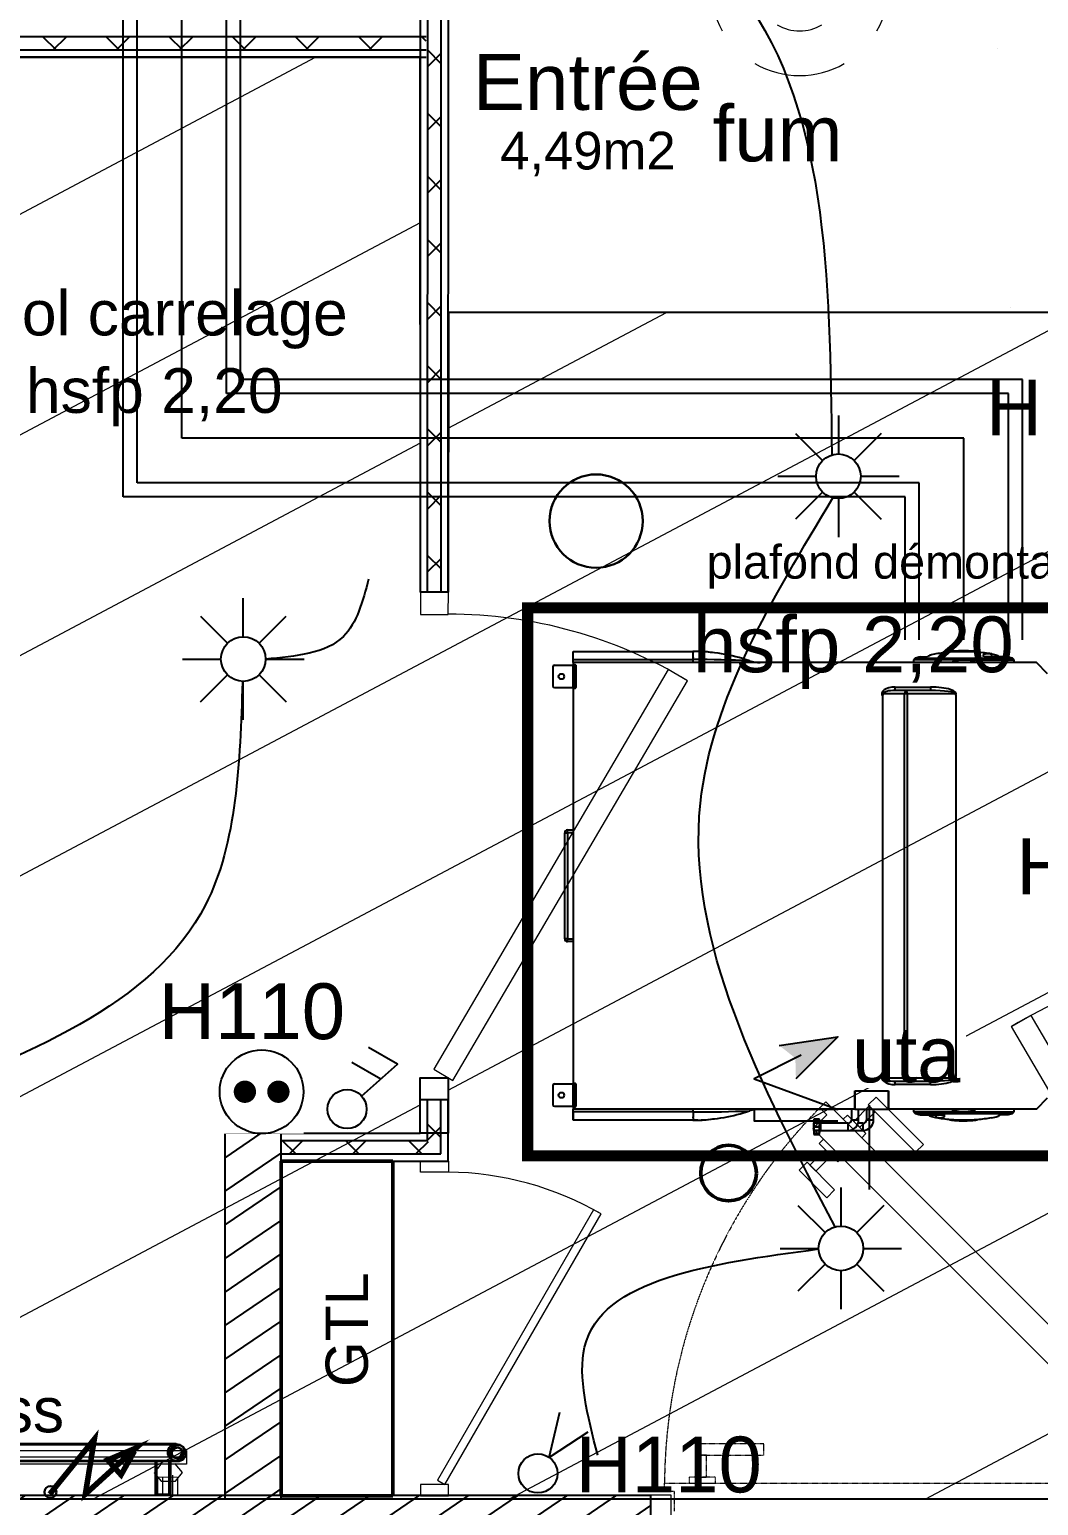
# Model space of a CAD drawing. Header units: millimetres. Extents: x 522027 to 600964, y -380282 to -298602.
# Drawn here: x 583744 to 585552, y -342648 to -340004 of the extents above; entities that cross this region are included whole.
import ezdxf

# ---------------------------------------------------------------- set-up
doc = ezdxf.new("R2010")
doc.units = ezdxf.units.MM
doc.set_wipeout_variables(frame=1)
doc.linetypes.add('Style de ligne -16', pattern=[0.192476, 0.123031, -0.069444])
for name, color, linetype in [('3-BAT C-Niveau -2', 7, 'Continuous'), ('prlm-CHAUFF', 4, 'Continuous'), ('prlm-CHAUFF-CONV', 1, 'Continuous'), ('prlm-MOD', 64, 'Continuous'), ('prlm-TELECOM', 3, 'Continuous')]:
    doc.layers.add(name, color=color, linetype=linetype)
for name, color, linetype, lineweight in [('faux plafond', 9, 'Continuous', 15), ('prlm-ELEC-CFO', 1, 'Continuous', 25), ('prlm-ELEC-SSI', 6, 'Continuous', 25)]:
    doc.layers.add(name, color=color, linetype=linetype, lineweight=lineweight)
doc.styles.add('Arial', font='arial.ttf')
doc.styles.add('Geneva', font='arial.ttf')
doc.styles.add('Helvetica', font='arial.ttf')
doc.styles.get("Standard").update_dxf_attribs({"font": 'arial.ttf'})

# ---------------------------------------------------------------- blocks, each defined once
blk = doc.blocks.new('Groupe-40-1')
at = {"color": 7, "linetype": 'Continuous', "lineweight": 9}
for p, q in [((16793.42, -46216.47), (16744.29, -46225.77)), ((16792.26, -46223.58), (16791.59, -46220.06)), ((16790.54, -46223.9), (16789.95, -46220.8)), ((16747.69, -46232.02), (16747.03, -46228.57)), ((16749.41, -46231.69), (16748.73, -46228.11))]:
    blk.add_line(p, q, dxfattribs=at)
at = {"color": 7, "linetype": 'Continuous', "lineweight": 9, "flags": 128}
for points in [[(16793.65, -46217.67), (16744.52, -46226.98), (16744.06, -46224.56), (16793.19, -46215.26)], [(16793.21, -46219.26), (16791.64, -46218), (16789.15, -46218.5), (16788.22, -46220.26), (16789.79, -46221.52), (16792.28, -46221.02)], [(16745.29, -46228.34), (16746.85, -46229.61), (16749.34, -46229.11), (16750.27, -46227.35), (16748.71, -46226.08), (16746.22, -46226.58)], [(16750.27, -46231.53), (16746.68, -46232.21), (16746.07, -46228.97), (16749.65, -46228.3)]]:
    blk.add_lwpolyline(points, close=True, dxfattribs=at)
at = {"color": 7, "linetype": 'Continuous', "lineweight": 13, "flags": 128}
blk.add_lwpolyline([(16793.12, -46223.42), (16789.61, -46224.08), (16789.01, -46220.89), (16792.52, -46220.23)], close=True, dxfattribs=at)
at = {"color": 7, "insert": (16764.08, -46209.33), "char_height": 7.993, "width": 24.9991, "attachment_point": 2, "rotation": 10.6809, "line_spacing_factor": 1.060906, "style": 'Geneva'}
blk.add_mtext('ss', dxfattribs=at)
blk = doc.blocks.new('xi.fum')
at = {"color": 0}
blk.add_wipeout([(-10.61, -10.61), (-15, 0), (-10.61, 10.61), (0, 15), (10.61, 10.61), (15, 0), (10.61, -10.61), (0, -15)], dxfattribs=at).dxf.layer = 'prlm-ELEC-SSI'
at = {"layer": 'prlm-ELEC-SSI', "color": 0}
for points in [[(-2.12, 2.12), (2.12, -2.12)], [(2.12, 2.12), (-2.12, -2.12)]]:
    blk.add_lwpolyline(points, dxfattribs=at)
blk.add_circle((0, 0), 3, dxfattribs=at)
at = {"layer": 'prlm-ELEC-SSI', "color": 0, "lineweight": 13}
for radius, start, end in [(16, 60, 120), (16, 150, 210), (8, 60, 120), (16, 330, 30), (8, 150, 210), (8, 330, 30), (8, 240, 300), (16, 240, 300)]:
    blk.add_arc((0, 0), radius, start, end, dxfattribs=at)
blk = doc.blocks.new('xi.tsl-050-050')
at = {"layer": 'prlm-CHAUFF-CONV', "linetype": 'ByBlock', "lineweight": -2}
h = blk.add_hatch(color=0, dxfattribs=at)
edge = h.paths.add_edge_path()
edge.add_arc((-23.5, 7.5), 1.5, 0, 360)
edge = h.paths.add_edge_path(flags=17)
edge.add_arc((-23.5, 7.5), 1, 0, 360)
edge = h.paths.add_edge_path()
edge.add_arc((23.5, 7.5), 1.5, 0, 360)
edge = h.paths.add_edge_path(flags=17)
edge.add_arc((23.5, 7.5), 1, 0, 360)
at = {"layer": 'prlm-CHAUFF-CONV', "color": 0, "linetype": 'ByBlock', "lineweight": -2, "flags": 128}
for points in [[(23.5, 9), (-23.5, 9)], [(23.5, 6), (-23.5, 6)]]:
    blk.add_lwpolyline(points, dxfattribs=at)
at = {"layer": 'prlm-CHAUFF-CONV', "color": 0, "linetype": 'ByBlock', "lineweight": -2}
for points in [[(-19.73, 0), (-22.27, 0), (-22.27, 6), (-19.73, 6)], [(19.73, 0), (22.27, 0), (22.27, 6), (19.73, 6)]]:
    blk.add_lwpolyline(points, close=True, dxfattribs=at)
for centre, radius in [((-23.5, 7.5), 1.5), ((-23.5, 7.5), 1), ((23.5, 7.5), 1.5), ((23.5, 7.5), 1)]:
    blk.add_circle(centre, radius, dxfattribs=at)
blk = doc.blocks.new('xi.uta')
at = {"layer": 'prlm-ELEC-CFO', "lineweight": 5}
blk.add_hatch(color=0, dxfattribs=at).paths.add_polyline_path([(-3, 6), (-0.1, 3.7), (0, 0), (7.5, 7.5)])
at = {"layer": 'prlm-ELEC-CFO', "color": 0}
for points in [[(-3, 6), (7.5, 7.5), (0, 0)], [(0.95, 4.23), (-7.5, 0), (7.5, -5.5), (-7.5, -5.5), (-7.5, -7.5), (7.5, -7.5)]]:
    blk.add_lwpolyline(points, dxfattribs=at)
blk = doc.blocks.new('xi.PCHD')
at = {"color": 0, "lineweight": 5}
blk.add_wipeout([(-7.5, -7.5), (7.5, -7.5), (7.5, 7.5), (-7.5, 7.5)], dxfattribs=at).dxf.layer = 'prlm-ELEC-CFO'
at = {"layer": 'prlm-ELEC-CFO', "color": 0, "linetype": 'ByBlock', "lineweight": 5, "const_width": 2}
for points in [[(-4, 0, 1), (-2, 0, 1)], [(2, 0, 1), (4, 0, 1)]]:
    blk.add_lwpolyline(points, format="xyb", close=True, dxfattribs=at)
at = {"layer": 'prlm-ELEC-CFO', "color": 0, "linetype": 'ByBlock', "lineweight": -2}
blk.add_circle((0, 0), 7.5, dxfattribs=at)
blk = doc.blocks.new('xi.SPOT')
at = {"color": 0, "lineweight": 5}
blk.add_wipeout([(-4, 0), (-2.83, -2.83), (0, -4), (2.83, -2.83), (4, 0), (2.83, 2.83), (0, 4), (-2.83, 2.83)], dxfattribs=at).dxf.layer = 'prlm-ELEC-CFO'
at = {"layer": 'prlm-ELEC-CFO', "color": 0, "linetype": 'ByBlock', "lineweight": -2, "flags": 128}
for points in [[(0, 10.88), (0, 4)], [(-7.69, 7.69), (-2.83, 2.83)], [(7.69, 7.69), (2.83, 2.83)], [(-10.88, 0), (-4, 0)], [(4, 0), (10.88, 0)], [(-2.83, -2.83), (-7.69, -7.69)], [(0, -4), (0, -10.88)], [(2.83, -2.83), (7.69, -7.69)]]:
    blk.add_lwpolyline(points, dxfattribs=at)
at = {"layer": 'prlm-ELEC-CFO', "color": 0, "linetype": 'ByBlock', "lineweight": -2}
blk.add_circle((0, 0), 4, dxfattribs=at)
blk = doc.blocks.new('xi.DA')
at = {"layer": 'prlm-ELEC-CFO', "color": 0}
for points in [[(0.61, -1.67), (7.04, 4.05), (1.81, 7.01)], [(4.05, 1.39), (-1.17, 4.34)]]:
    blk.add_lwpolyline(points, dxfattribs=at)
blk.add_circle((-2, -4), 3.5, dxfattribs=at)
blk = doc.blocks.new('xi.VV')
at = {"layer": 'prlm-ELEC-CFO', "color": 0}
blk.add_lwpolyline([(6.95, 3.42), (0.01, -1.13), (1.91, 6.95)], dxfattribs=at)
blk.add_circle((-2, -4), 3.5, dxfattribs=at)

msp = doc.modelspace()

# ---------------------------------------------------------------- hatches: boundary and pattern name
h = msp.add_hatch()
h.set_pattern_fill('02_ISOLANT', color=256, scale=10, angle=89.9835, style=0, pattern_type=2)
h.set_pattern_definition([(134.983475, (505019.33, 142779.7), (-56.584855, -56.552225), []), (224.983475, (505019.33, 142779.7), (-56.552225, 56.584855), [])])
h.paths.add_polyline_path([(584457.2, -341011.5), (584481.2, -341011.5), (584481.7, -339367.3), (584457.7, -339343.3)])
h = msp.add_hatch()
h.set_pattern_fill('02_ISOLANT', color=256, scale=10, angle=-180.0036, style=0, pattern_type=2)
h.set_pattern_definition([(224.996399, (505019.33, 142779.7), (56.564987, -56.572098), []), (314.996399, (505019.33, 142779.7), (-56.572098, -56.564987), [])])
h.paths.add_polyline_path([(584454.7, -340040.8), (584454.7, -340016.8), (582243.6, -340016.6), (582243.6, -340040.6)])
h = msp.add_hatch()
h.set_pattern_fill('02_ISOLANT', color=256, scale=10, angle=89.9835, style=0, pattern_type=2)
h.set_pattern_definition([(134.983475, (505019.33, 142779.7), (-56.584855, -56.552225), []), (224.983475, (505019.33, 142779.7), (-56.552225, 56.584855), [])])
h.paths.add_polyline_path([(584457, -341994.2), (584481, -342018.2), (584481, -341921.5), (584457, -341921.5)])
h = msp.add_hatch()
h.set_pattern_fill('MURS MACONNERIE-2', color=256, scale=10, angle=-10.7236, style=0, pattern_type=2)
h.set_pattern_definition([(34.276399, (505201.977, 142745.115), (-23.42441, 44.173488), [])])
h.paths.add_polyline_path([(584094.6, -342635.8), (584194.6, -342635.8), (584194.6, -341981.2), (584094.6, -341981.2)])
h = msp.add_hatch()
h.set_pattern_fill('02_ISOLANT', color=256, scale=10, style=0, pattern_type=2)
h.set_pattern_definition([(44.999993, (505019.33, 142779.7), (-56.568536, 56.568549), []), (134.999993, (505019.33, 142779.7), (56.568549, 56.568536), [])])
h.paths.add_polyline_path([(584194.6, -341994.2), (584194.6, -342018.2), (584481, -342018.2), (584457, -341994.2)])
at = {"layer": '3-BAT C-Niveau -2'}
h = msp.add_hatch(dxfattribs=at)
h.set_pattern_fill('MURS MACONNERIE-2', color=256, scale=10, angle=-10.7236, style=0, pattern_type=2)
h.set_pattern_definition([(34.276399, (505201.977, 142745.115), (-23.42441, 44.173488), [])])
h.paths.add_polyline_path([(577428.1, -342629.2), (577428.1, -342809.2), (584857, -342809.2), (584857, -342629.2)])
at = {"layer": 'faux plafond'}
h = msp.add_hatch(dxfattribs=at)
h.set_pattern_fill('BA 13', color=9, scale=10, angle=-10.7236, style=0, pattern_type=2)
h.set_pattern_definition([(207.93621, (505019.33, 142779.7), (-142.2261, 319.79952), [])])
h.paths.add_polyline_path([(584443.9, -340053.6), (582793.6, -340053.6), (582794, -340873.6), (582244, -340875.1), (582243.6, -342635.8), (587297.2, -342635.8), (587297.2, -341180.7), (588123.4, -341180.7), (588123.4, -340510.6), (584494.4, -340510.6), (584493.9, -341011.5), (584444.6, -341011.5)])
h.paths.add_polyline_path([(584444, -341981.2), (584444, -341881.5), (584494, -341881.5), (584494, -341981.2)])
h.paths.add_polyline_path([(585931.9, -340510.6), (585932, -341679.2), (585981.7, -341679.2), (585981.6, -340510.6)])
at = {"layer": 'prlm-CHAUFF-CONV'}
h = msp.add_hatch(color=256, dxfattribs=at)
edge = h.paths.add_edge_path()
edge.add_arc((583536.6, -342552.7), 15, 0, 360)
edge = h.paths.add_edge_path(flags=17)
edge.add_arc((583536.6, -342552.7), 10, 0, 360)
edge = h.paths.add_edge_path()
edge.add_arc((584006.6, -342552.7), 15, 0, 360)
edge = h.paths.add_edge_path(flags=17)
edge.add_arc((584006.6, -342552.7), 10, 0, 360)

# ---------------------------------------------------------------- linework, layer by layer
for p, q in [((584444.2, -341011.5), (584444.7, -339330.3)), ((584444.2, -341011.5), (584444.7, -339330.3)), ((584457.2, -341011.5), (584457.7, -339343.3)), ((584457.2, -341011.5), (584457.7, -339343.3)), ((584481.2, -341011.5), (584481.7, -339367.3)), ((584481.2, -341011.5), (584481.7, -339367.3)), ((584494.2, -341011.5), (584494.7, -339380.3)), ((584454.7, -340016.8), (582243.6, -340016.6)), ((584454.7, -340016.8), (582243.6, -340016.6)), ((584454.7, -340040.8), (582243.6, -340040.6)), ((584454.7, -340040.8), (582243.6, -340040.6)), ((584454.7, -340053.8), (582243.6, -340053.6)), ((584454.7, -340053.8), (582243.6, -340053.6)), ((584494.2, -341011.5), (584444.2, -341011.5)), ((584444, -341981.2), (584444, -341921.5)), ((584494, -341921.5), (584444, -341921.5)), ((584444, -341981.2), (584444, -341921.5)), ((584457, -341994.2), (584457, -341921.5)), ((584457, -341994.2), (584457, -341921.5)), ((584481, -342018.2), (584481, -341921.5)), ((584481, -342018.2), (584481, -341921.5)), ((584494, -342031.2), (584494, -341921.5)), ((584094.6, -342635.8), (584094.6, -341981.2)), ((584194.6, -341981.2), (584094.6, -341981.2)), ((584094.6, -342635.8), (584094.6, -341981.2)), ((584194.6, -341981.2), (584444, -341981.2)), ((584194.6, -341981.2), (584444, -341981.2)), ((584194.6, -342635.8), (584194.6, -341981.2)), ((584194.6, -342635.8), (584194.6, -341981.2)), ((584194.6, -341994.2), (584457, -341994.2)), ((584194.6, -341994.2), (584457, -341994.2)), ((584194.6, -342018.2), (584481, -342018.2)), ((584194.6, -342018.2), (584481, -342018.2)), ((584194.6, -342031.2), (584494, -342031.2))]:
    msp.add_line(p, q)
at = {"color": 7, "linetype": 'Continuous', "lineweight": 13}
for p, q in [((584494.3, -341011.5), (584444.2, -341011.5)), ((584444.2, -341011.5), (584444.2, -341051.5)), ((584494.2, -341051.5), (584494.3, -341011.5)), ((584444.2, -341051.5), (584494.2, -341051.5)), ((584888.3, -341150.5), (584468.1, -341866.3)), ((584922.8, -341170.8), (584888.3, -341150.5)), ((584502.6, -341886.6), (584922.8, -341170.8)), ((584468.1, -341866.3), (584502.6, -341886.6)), ((584494, -341881.5), (584444, -341881.5)), ((584444, -341881.5), (584444, -341921.5)), ((584494, -341921.5), (584494, -341881.5)), ((584444, -341921.5), (584494, -341921.5)), ((585159.7, -341935.4), (585170.3, -341924.8)), ((585147.5, -341972.8), (585172.2, -341948)), ((585172.2, -341948), (585159.7, -341935.4)), ((584857, -342628.7), (584892.6, -342628.7)), ((584857, -342808.7), (584857, -342628.7)), ((584892.6, -342628.7), (584892.6, -342676.8))]:
    msp.add_line(p, q, dxfattribs=at)
at = {"color": 7, "linetype": 'Continuous', "lineweight": 18}
for p, q in [((585260.7, -341916.2), (585246.5, -341930.3)), ((585345.5, -342001), (585260.7, -341916.2)), ((585209.3, -341948.4), (585201.6, -341956.1)), ((585242.5, -341981.7), (585209.3, -341948.4)), ((585248.3, -341932.1), (585220.6, -341959.8)), ((585231.2, -341970.4), (585258.9, -341942.7)), ((585246.5, -341930.3), (585331.3, -342015.2)), ((585258.9, -341942.7), (585248.3, -341932.1)), ((585201.6, -341956.1), (585234.8, -341989.4)), ((585220.6, -341959.8), (585231.2, -341970.4)), ((585234.8, -341989.4), (585242.5, -341981.7)), ((585166.2, -341991.5), (585158.6, -341999.2)), ((585158.6, -341999.2), (585191.8, -342032.4)), ((585199.5, -342024.7), (585166.2, -341991.5)), ((585331.3, -342015.2), (585345.5, -342001)), ((585136.9, -342032.9), (585122.7, -342047)), ((585169.9, -342010.5), (585142.2, -342038.2)), ((585152.8, -342048.8), (585180.5, -342021.1)), ((585180.5, -342021.1), (585169.9, -342010.5)), ((585191.8, -342032.4), (585199.5, -342024.7)), ((585142.2, -342038.2), (585152.8, -342048.8))]:
    msp.add_line(p, q, dxfattribs=at)
at = {"color": 7, "linetype": 'Continuous', "lineweight": 5}
for p, q in [((584444.6, -342051), (584444.6, -342030.8)), ((584444.6, -342030.8), (584494.6, -342030.8)), ((584494.6, -342030.8), (584494.6, -342051)), ((584494.6, -342051), (584444.6, -342051)), ((584754.4, -342118), (584474.6, -342602.7)), ((584488.1, -342610.5), (584768, -342125.6)), ((584768, -342125.6), (584754.4, -342118)), ((584494.6, -342610.5), (584444.6, -342610.5)), ((584444.6, -342610.5), (584444.6, -342630.8)), ((584474.6, -342602.7), (584488.1, -342610.5)), ((584494.6, -342630.8), (584494.6, -342610.5)), ((584444.6, -342630.8), (584494.6, -342630.8))]:
    msp.add_line(p, q, dxfattribs=at)
at = {"color": 8, "linetype": 'Style de ligne -16', "lineweight": 18, "true_color": 0x808080}
for p, q in [((585059.3, -342537.7), (584939.3, -342537.7)), ((584939.3, -342537.7), (584939.3, -342557.8)), ((584939.3, -342557.8), (585059.3, -342557.8)), ((584956.8, -342557.8), (584941.8, -342557.8)), ((584941.8, -342557.8), (584941.8, -342596.9)), ((584956.8, -342596.9), (584956.8, -342557.8)), ((585059.3, -342557.8), (585059.3, -342537.7)), ((584881.5, -342622.8), (584881.5, -342607.8)), ((584881.5, -342607.8), (585837.8, -342607.8)), ((584972.8, -342596.9), (584925.8, -342596.9)), ((584925.8, -342596.9), (584925.8, -342607.8)), ((584925.8, -342607.8), (584972.8, -342607.8)), ((584941.8, -342596.9), (584956.8, -342596.9)), ((584972.8, -342607.8), (584972.8, -342596.9)), ((584899.3, -342622.8), (584881.5, -342622.8)), ((584899.3, -342657.8), (584899.3, -342622.8))]:
    msp.add_line(p, q, dxfattribs=at)
at = {"ltscale": 50.8, "flags": 128}
for points in [[(584443.9, -340053.6), (582793.6, -340053.6), (582794, -340873.6), (582244, -340875.1), (582243.6, -342635.8), (587297.2, -342635.8), (587297.2, -341180.7), (588123.4, -341180.7), (588123.4, -340510.6), (584494.4, -340510.6), (584493.9, -341011.5), (584444.6, -341011.5)], [(584444, -341981.2), (584444, -341881.5), (584494, -341881.5), (584494, -341981.2)]]:
    msp.add_lwpolyline(points, close=True, dxfattribs=at)
at = {"color": 7, "linetype": 'Continuous', "lineweight": 13, "flags": 128}
msp.add_lwpolyline([(585923.2, -342506.1), (585503.3, -341790.1), (585537.8, -341769.9), (585957.7, -342485.8)], close=True, dxfattribs=at)
at = {"color": 7, "linetype": 'Continuous', "lineweight": 5}
for centre, radius, start, end in [((584494, -341881.5), 830.5, 58.9004, 89.9835), ((585931.9, -342501), 830.5, 90, 121.0831), ((584488.1, -342610.5), 559.9, 60, 89.3322)]:
    msp.add_arc(centre, radius, start, end, dxfattribs=at)
at = {"layer": '3-BAT C-Niveau -2'}
for p in [(582243.6, -342629.2), (583200.9, -342629.2), (584857, -342809.2)]:
    msp.add_line(p, (584857, -342629.2), dxfattribs=at)
at = {"layer": 'prlm-CHAUFF'}
for p, q in [((583911.9, -340840.8), (583911.9, -339663.9)), ((583936.9, -340815.8), (583936.9, -339663.9)), ((584016.9, -340735.8), (584016.9, -339663.9)), ((584096.9, -340655.8), (584096.9, -339663.9)), ((584121.9, -340630.8), (584121.9, -339663.9)), ((585522.8, -340630.8), (584121.9, -340630.8)), ((585522.8, -341097.2), (585522.8, -340630.8)), ((585497.8, -340655.8), (584096.9, -340655.8)), ((585497.8, -341097.2), (585497.8, -340655.8)), ((585417.8, -341097.2), (585417.8, -340735.8)), ((585337.8, -341097.2), (585337.8, -340815.8))]:
    msp.add_line(p, q, dxfattribs=at)
at = {"layer": 'prlm-CHAUFF', "ltscale": 50}
for p, q in [((584717.8, -341132.6), (584717.8, -341117.8)), ((584717.8, -341117.8), (584932.5, -341117.8)), ((584717.8, -341117.8), (584932.5, -341117.8)), ((584717.8, -341132.6), (584932.8, -341132.6)), ((584717.8, -341137.8), (584717.8, -341132.6)), ((584940.1, -341117.9), (584932.5, -341117.8)), ((584932.8, -341118.7), (584932.8, -341117.8)), ((584932.8, -341128.3), (584932.8, -341119.6)), ((584932.8, -341132.6), (584932.8, -341131.7)), ((584932.8, -341137.8), (584932.8, -341132.6)), ((585330.6, -341130), (585327.8, -341132.8)), ((585417.8, -341132.8), (585327.8, -341132.8)), ((585327.8, -341132.8), (585327.8, -341137.8)), ((585330.6, -341130), (585505, -341130)), ((585339.8, -341127.8), (585352.5, -341127.8)), ((585393.2, -341118.3), (585393.3, -341119.2)), ((585417.8, -341132.8), (585507.8, -341132.8)), ((585443.5, -341119.4), (585443.6, -341118.4)), ((585495.8, -341127.8), (585453.4, -341127.8)), ((585467.8, -341127.8), (585467.8, -341122.4)), ((585507.8, -341132.8), (585505, -341130)), ((585507.8, -341137.8), (585507.8, -341132.8)), ((584681.3, -341145.8), (584681.3, -341179.8)), ((584684.3, -341142.8), (584717.3, -341142.8)), ((584717.3, -341142.8), (584719.3, -341142.8)), ((584717.3, -341142.8), (584717.3, -341182.8)), ((584717.8, -341137.8), (584717.8, -341141.3)), ((585547.8, -341137.8), (584717.8, -341137.8)), ((584717.8, -341141.3), (584721.3, -341141.3)), ((584721.3, -341142.8), (584719.3, -341142.8)), ((584721.3, -341141.3), (584721.3, -341142.8)), ((584721.3, -341182.8), (584721.3, -341142.8)), ((584722.8, -341142.8), (584721.3, -341142.8)), ((584722.8, -341142.8), (584722.8, -341182.8)), ((585567.8, -341157.8), (585547.8, -341137.8)), ((584684.3, -341182.8), (584717.3, -341182.8)), ((584717.3, -341182.8), (584719.3, -341182.8)), ((584717.8, -341182.8), (584717.8, -341184.3)), ((584717.8, -341184.3), (584717.8, -341891.3)), ((584721.3, -341184.3), (584717.8, -341184.3)), ((584719.3, -341182.8), (584721.3, -341182.8)), ((584722.8, -341182.8), (584721.3, -341182.8)), ((584721.3, -341184.3), (584721.3, -341182.8)), ((585294.7, -341181.8), (585357.9, -341181.8)), ((585294.7, -341187.8), (585294.7, -341181.8)), ((585357.9, -341187.8), (585294.7, -341187.8)), ((585357.9, -341181.8), (585357.9, -341187.8)), ((585311.7, -341193.8), (585273.7, -341193.8)), ((585316.3, -341193.8), (585311.7, -341193.8)), ((585402.7, -341193.8), (585316.3, -341193.8)), ((584702.8, -341632.8), (584702.8, -341442.8)), ((584702.8, -341442.8), (584707.8, -341442.8)), ((584707.8, -341437.8), (584717.8, -341437.8)), ((584707.8, -341442.8), (584707.8, -341437.8)), ((584707.8, -341442.8), (584707.8, -341632.8)), ((584717.8, -341442.8), (584707.8, -341442.8)), ((584707.8, -341632.8), (584702.8, -341632.8)), ((584707.8, -341632.8), (584717.8, -341632.8)), ((584707.8, -341637.8), (584707.8, -341632.8)), ((584717.8, -341637.8), (584707.8, -341637.8)), ((584681.3, -341895.8), (584681.3, -341929.8)), ((584684.3, -341892.8), (584717.3, -341892.8)), ((584717.3, -341892.8), (584719.3, -341892.8)), ((584717.3, -341892.8), (584717.3, -341932.8)), ((584717.8, -341891.3), (584721.3, -341891.3)), ((584717.8, -341891.3), (584717.8, -341892.8)), ((584721.3, -341892.8), (584719.3, -341892.8)), ((584721.3, -341891.3), (584721.3, -341892.8)), ((584721.3, -341932.8), (584721.3, -341892.8)), ((584722.8, -341892.8), (584721.3, -341892.8)), ((584722.8, -341892.8), (584722.8, -341932.8)), ((585222.8, -341914.8), (585222.8, -341914.8)), ((585547.8, -341937.8), (585567.8, -341917.8)), ((584684.3, -341932.8), (584717.3, -341932.8)), ((584717.3, -341932.8), (584719.3, -341932.8)), ((584717.8, -341934.3), (584717.8, -341937.8)), ((584721.3, -341934.3), (584717.8, -341934.3)), ((584717.8, -341943), (584717.8, -341937.8)), ((585222.8, -341937.8), (584717.8, -341937.8)), ((584717.8, -341943), (584717.8, -341957.8)), ((584932.8, -341943), (584717.8, -341943)), ((584717.8, -341957.8), (584717.8, -341943)), ((584719.3, -341932.8), (584721.3, -341932.8)), ((584722.8, -341932.8), (584721.3, -341932.8)), ((584721.3, -341934.3), (584721.3, -341932.8)), ((584932.8, -341943), (584932.8, -341937.8)), ((584932.8, -341943), (584932.8, -341951.3)), ((584932.8, -341954.3), (584932.8, -341957.7)), ((585024.1, -341938), (585024.1, -341937.8)), ((585216.4, -341937.8), (585216.4, -341956.9)), ((585216.4, -341937.8), (585216.4, -341956.9)), ((585222.8, -341937.8), (585282.7, -341937.8)), ((585222.8, -341937.8), (585222.8, -341937.8)), ((585229.1, -341957.1), (585229.1, -341937.8)), ((585229.1, -341956.9), (585229.1, -341937.8)), ((585243.4, -341937.8), (585243.4, -341957.1)), ((585256.1, -341956.9), (585256.1, -341937.8)), ((585547.8, -341937.8), (585282.7, -341937.8)), ((585327.8, -341937.8), (585327.8, -341942.8)), ((585417.8, -341942.8), (585327.8, -341942.8)), ((585327.8, -341942.8), (585330.6, -341945.5)), ((585330.6, -341945.5), (585505, -341945.5)), ((585339.8, -341947.8), (585382.3, -341947.8)), ((585367.8, -341947.8), (585367.8, -341953.2)), ((585417.8, -341942.8), (585507.8, -341942.8)), ((585495.8, -341947.8), (585483.1, -341947.8)), ((585505, -341945.5), (585507.8, -341942.8)), ((585507.8, -341942.8), (585507.8, -341937.8)), ((584932.5, -341957.8), (584717.8, -341957.8)), ((584932.5, -341957.8), (584717.8, -341957.8)), ((584932.5, -341957.8), (584932.6, -341957.8)), ((584932.6, -341957.8), (584932.5, -341957.8)), ((584932.6, -341957.7), (584934.1, -341957.7)), ((584934.1, -341957.8), (584932.6, -341957.8)), ((585148.8, -341958.2), (585148.8, -341969.6)), ((585148.8, -341969.6), (585148.8, -341981.2)), ((585148.8, -341978), (585148.8, -341981.2)), ((585149.3, -341957.8), (585148.9, -341957.8)), ((585149.3, -341955.9), (585149.3, -341955.9)), ((585149.3, -341955.9), (585149.3, -341955.9)), ((585159.1, -341955.9), (585149.3, -341955.9)), ((585149.3, -341955.9), (585149.3, -341955.9)), ((585159.1, -341955.9), (585149.3, -341955.9)), ((585149.3, -341958), (585149.3, -341957.8)), ((585159.1, -341957.8), (585149.3, -341957.8)), ((585159.1, -341958), (585149.3, -341958)), ((585159.1, -341962.6), (585149.3, -341962.6)), ((585149.3, -341962.9), (585149.3, -341962.6)), ((585159.1, -341962.9), (585149.3, -341962.9)), ((585149.3, -341970), (585149.3, -341969.6)), ((585159.1, -341969.6), (585149.3, -341969.6)), ((585159.1, -341970), (585149.3, -341970)), ((585159.1, -341976.3), (585149.3, -341976.3)), ((585149.3, -341976.3), (585149.3, -341976.7)), ((585159.1, -341976.7), (585149.3, -341976.7)), ((585159.1, -341981.6), (585149.3, -341981.6)), ((585149.3, -341981.8), (585149.3, -341981.6)), ((585159.1, -341955.9), (585159.1, -341955.9)), ((585159.1, -341955.9), (585159.1, -341955.9)), ((585159.5, -341957.8), (585159.1, -341957.8)), ((585159.1, -341958), (585159.1, -341957.8)), ((585159.1, -341962.9), (585159.1, -341962.6)), ((585159.1, -341970), (585159.1, -341969.6)), ((585159.1, -341976.3), (585159.1, -341976.7)), ((585159.1, -341981.8), (585159.1, -341981.6)), ((585160.8, -341961.5), (585159.6, -341961.5)), ((585159.6, -341977.9), (585160.8, -341977.9)), ((585160.8, -341961.5), (585160.8, -341977.7)), ((585210.1, -341963.3), (585160.8, -341963.3)), ((585160.8, -341969.6), (585160.8, -341977.9)), ((585160.8, -341976.1), (585181.5, -341976.1)), ((585181.5, -341976), (585191.1, -341976)), ((585191.1, -341976.1), (585210.1, -341976.1)), ((585210.1, -341963.3), (585210.1, -341976)), ((585210.1, -341963.4), (585210.1, -341976.1)), ((585210.1, -341976.1), (585237, -341976.1)), ((585216.4, -341956.9), (585229.1, -341956.9)), ((585216.4, -341957.1), (585229.1, -341957.1)), ((585237.1, -341963.3), (585228.1, -341963.3)), ((585237, -341963.4), (585237, -341976.1)), ((585237.1, -341963.3), (585237.1, -341976)), ((585243.4, -341956.9), (585256.1, -341956.9)), ((585243.4, -341957.1), (585256.1, -341957.1)), ((585392.1, -341956.1), (585392, -341957.1)), ((585442.4, -341957.3), (585442.3, -341956.3)), ((585148.8, -341981.8), (585149.3, -341981.8)), ((585159.1, -341981.8), (585149.3, -341981.8)), ((585149.3, -341983.4), (585149.3, -341983.4)), ((585149.3, -341983.4), (585149.3, -341983.4)), ((585149.3, -341983.4), (585149.3, -341983.4)), ((585159.1, -341983.4), (585149.3, -341983.4)), ((585149.3, -341983.4), (585159.1, -341983.4)), ((585159.1, -341981.8), (585159.5, -341981.8)), ((585159.1, -341983.4), (585159.1, -341983.4)), ((585159.1, -341983.4), (585159.1, -341983.4))]:
    msp.add_line(p, q, dxfattribs=at)
for centre in [(584696.8, -341162.8), (584696.8, -341912.8)]:
    msp.add_circle(centre, 5, dxfattribs=at)
for centre, radius, start, end in [((584931.4, -341436.1), 318.3, 71.2261, 89.7772), ((584940, -341130), 7.4, 166.986, 193.014), ((584931.5, -343557.4), 2424.9, 87.5792, 89.9704), ((584936.6, -341336.1), 218.2, 80.8662, 89.0866), ((585052.9, -341077.8), 60, 251.4876, 270), ((585429.4, -341517.6), 400, 102.9469, 104.3089), ((585429.4, -341517.6), 400, 95.1618, 98.8621), ((585417.4, -341444.4), 327, 85.3927, 94.216), ((585429.4, -341517.6), 401, 93.5417, 95.1618), ((585417.3, -341452.9), 334.5, 85.7604, 94.1304), ((585418.4, -341303.1), 186.2, 84.9708, 95.7404), ((585418.7, -341343.8), 226.7, 86.0894, 94.7758), ((585417.9, -341287.8), 171, 86.1392, 95.5504), ((585417.9, -341292.5), 175.7, 94.0984, 95.3931), ((585406.2, -341517.6), 401, 86.0757, 86.6864), ((585406.2, -341517.6), 401, 84.8568, 86.0079), ((585406.2, -341517.6), 400, 81.1388, 84.8568), ((585406.2, -341517.6), 400, 75.6911, 77.0531), ((584684.3, -341145.8), 3, 90, 180), ((584719.3, -341141.3), 1.5, 180, 270), ((584721.3, -341142.8), 1.5, 0, 90), ((584684.3, -341179.8), 3, 180, 270), ((584719.3, -341184.3), 1.5, 90, 180), ((584721.3, -341182.8), 1.5, 270, 0), ((585278.8, -341197.8), 6.48, 141.6234, 182.6345), ((585400.3, -341195.8), 3.13, 357.2158, 40.9483), ((584707.8, -341442.8), 5, 90, 180), ((584707.8, -341632.8), 5, 180, 270), ((584684.3, -341895.8), 3, 90, 180), ((584719.3, -341891.3), 1.5, 180, 270), ((584721.3, -341892.8), 1.5, 0, 90), ((584684.3, -341929.8), 3, 180, 270), ((584719.3, -341934.3), 1.5, 90, 180), ((584721.3, -341932.8), 1.5, 270, 0), ((584937.1, -341952.8), 4.54, 160.7015, 199.2985), ((584931.7, -339523.1), 2419.9, 270.0258, 272.4219), ((584934.1, -341649.9), 307.6, 271.3675, 288.9367), ((584937, -341743.1), 214.6, 271.2107, 279.17), ((585052.9, -341997.8), 60, 90.0026, 108.3707), ((585429.4, -341557.9), 400, 255.6911, 257.0531), ((585429.4, -341557.9), 400, 261.1388, 264.8568), ((585406.2, -341557.9), 400, 275.1618, 278.8621), ((585406.2, -341557.9), 400, 282.9469, 284.3089), ((585160.7, -341959.2), 11.9, 163.6907, 196.3093), ((585154.8, -341958.2), 6, 174.2804, 180), ((585186.3, -341963.8), 37.5, 171.1094, 188.8906), ((585184, -341975.8), 35.2, 170.5236, 189.4764), ((585154.8, -341981.2), 6, 180, 185.821), ((585154.8, -341981.2), 6, 180, 185.821), ((585154.8, -341958.2), 6, 156.9261, 158.9332), ((585147.7, -341959.2), 11.9, 7.8164, 16.3093), ((585153.6, -341958.2), 6, 0, 23.0739), ((585124.4, -341963.8), 35.2, 350.5236, 9.4764), ((585124.4, -341975.8), 35.2, 350.5236, 9.4764), ((585147.7, -341980), 11.9, 343.6907, 352.3719), ((585210.1, -341956.9), 6.35, 270, 0), ((585210.1, -341957.1), 19.1, 270, 0), ((585237, -341957.1), 19.1, 270, 342.7267), ((585237.1, -341956.9), 6.35, 270, 0), ((585237.1, -341956.9), 19, 270, 0), ((585237, -341957.1), 6.35, 343.1998, 0), ((585418.2, -341631.2), 327, 265.3927, 274.216), ((585418.3, -341622.7), 334.5, 265.7604, 274.1304), ((585429.4, -341557.9), 401, 264.8568, 266.0079), ((585417.2, -341772.5), 186.2, 264.9708, 275.7404), ((585416.9, -341731.8), 226.7, 266.0894, 274.7758), ((585429.4, -341557.9), 401, 266.0757, 266.6864), ((585417.7, -341787.7), 171, 266.1392, 275.5504), ((585417.8, -341783), 175.7, 274.0984, 275.3931), ((585406.2, -341557.9), 401, 273.5417, 275.1618), ((585161.4, -341980), 12.6, 187.9369, 195.3469), ((585153.6, -341981), 6, 336.9261, 338.9332)]:
    msp.add_arc(centre, radius, start, end, dxfattribs=at)
for centre, major_axis, ratio, start_param, end_param in [((585294.7, -341193.8), (24, 0), 0.5, 1.570796, 3.509693), ((585294.7, -341193.8), (21, 0), 0.285714, 1.570796, 3.141593), ((585314.7, -341193.8), (0, 6), 0.5, 0, 1.570796), ((585314.7, -341193.8), (0, -6), 0.258819, 1.570796, 3.141593), ((585357.9, -341193.8), (-46.4, 0), 0.258819, 2.956738, 4.712389), ((585357.9, -341193.8), (44.8, 0), 0.133894, 0, 1.570796)]:
    msp.add_ellipse(centre, major_axis=major_axis, ratio=ratio, start_param=start_param, end_param=end_param, dxfattribs=at)
for points, knots in [([(584932.5, -341117.8), (584932.5, -341117.8), (584932.6, -341117.8), (584932.6, -341117.8), (584932.6, -341117.8), (584932.7, -341117.8), (584932.7, -341117.8), (584932.7, -341117.8), (584932.7, -341117.8), (584932.7, -341117.8), (584932.7, -341117.8), (584932.7, -341117.8), (584932.7, -341117.8), (584932.8, -341117.8), (584932.8, -341117.8), (584932.8, -341117.8)], [0, 0, 0, 0, 0.5, 0.5, 0.75, 0.75, 0.875, 0.875, 0.9375, 0.9375, 0.96875, 0.96875, 0.984375, 0.984375, 1, 1, 1, 1]), ([(584932.8, -341118.7), (584932.8, -341118.7), (584932.8, -341118.7), (584932.8, -341118.7), (584932.8, -341118.7), (584932.7, -341118.7), (584932.7, -341118.7), (584932.7, -341118.7), (584932.7, -341118.7), (584932.7, -341118.8), (584932.7, -341118.8), (584932.7, -341118.8), (584932.6, -341118.9), (584932.6, -341119), (584932.6, -341119), (584932.6, -341119.2), (584932.6, -341119.3), (584932.7, -341119.4), (584932.7, -341119.5), (584932.7, -341119.5), (584932.7, -341119.5), (584932.7, -341119.6), (584932.7, -341119.6), (584932.7, -341119.6), (584932.7, -341119.6), (584932.8, -341119.6), (584932.8, -341119.6), (584932.8, -341119.6), (584932.8, -341119.6), (584932.8, -341119.6)], [0, 0, 0, 0, 0.007813, 0.007813, 0.015625, 0.015625, 0.03125, 0.03125, 0.0625, 0.0625, 0.125, 0.125, 0.25, 0.25, 0.5, 0.5, 0.75, 0.75, 0.875, 0.875, 0.9375, 0.9375, 0.96875, 0.96875, 0.984375, 0.984375, 0.992187, 0.992187, 1, 1, 1, 1]), ([(585367.8, -341122.4), (585365.8, -341122.7), (585364.1, -341123), (585360.8, -341123.8), (585359.4, -341124.2), (585356.9, -341125.1), (585355.7, -341125.6), (585354.3, -341126.4), (585353.9, -341126.6), (585353.2, -341127.2), (585352.8, -341127.5), (585352.5, -341127.8)], [0, 0, 0, 0, 0.25, 0.25, 0.5, 0.5, 0.75, 0.75, 0.875, 0.875, 1, 1, 1, 1]), ([(585396.6, -341137.8), (585396.6, -341137.7), (585396.6, -341137.5), (585396.7, -341137.3), (585396.7, -341137.2), (585396.8, -341137), (585396.9, -341136.9), (585397.1, -341136.7), (585397.2, -341136.6), (585397.4, -341136.4), (585397.6, -341136.2), (585398, -341136), (585398.2, -341135.8), (585398.8, -341135.5), (585399.2, -341135.3), (585400.1, -341135), (585400.6, -341134.8), (585401.9, -341134.4), (585402.8, -341134.2), (585404.7, -341133.8), (585405.6, -341133.7), (585407.4, -341133.4), (585408.4, -341133.3), (585410.2, -341133.1), (585411.2, -341133), (585414, -341132.8), (585415.9, -341132.8), (585417.8, -341132.8)], [0, 0, 0, 0, 0.015625, 0.015625, 0.03125, 0.03125, 0.046875, 0.046875, 0.0625, 0.0625, 0.09375, 0.09375, 0.125, 0.125, 0.1875, 0.1875, 0.25, 0.25, 0.375, 0.375, 0.5, 0.5, 0.625, 0.625, 0.75, 0.75, 1, 1, 1, 1]), ([(585417.8, -341132.8), (585419.7, -341132.8), (585421.6, -341132.8), (585425.3, -341133.1), (585427.2, -341133.2), (585430, -341133.7), (585430.9, -341133.8), (585432.8, -341134.2), (585433.7, -341134.4), (585435, -341134.8), (585435.5, -341135), (585436.4, -341135.3), (585436.8, -341135.5), (585437.4, -341135.8), (585437.6, -341136), (585438, -341136.2), (585438.2, -341136.4), (585438.5, -341136.7), (585438.7, -341136.9), (585438.9, -341137.2), (585438.9, -341137.3), (585439, -341137.5), (585439, -341137.7), (585439, -341137.8)], [0, 0, 0, 0, 0.25, 0.25, 0.5, 0.5, 0.625, 0.625, 0.75, 0.75, 0.8125, 0.8125, 0.875, 0.875, 0.90625, 0.90625, 0.9375, 0.9375, 0.96875, 0.96875, 0.984375, 0.984375, 1, 1, 1, 1]), ([(585453.4, -341127.8), (585452.8, -341126.5), (585452.7, -341125.4), (585453.3, -341123.6), (585454.1, -341122.9), (585455.6, -341122.3), (585455.9, -341122.2), (585456.6, -341122), (585457, -341122), (585458.3, -341121.8), (585459.2, -341121.7), (585462.4, -341121.7), (585464.9, -341121.9), (585467.8, -341122.4)], [0, 0, 0, 0, 0.25, 0.25, 0.5, 0.5, 0.5625, 0.5625, 0.625, 0.625, 0.75, 0.75, 1, 1, 1, 1]), ([(585467.8, -341122.4), (585469.7, -341122.7), (585471.4, -341123), (585474.5, -341123.8), (585475.9, -341124.2), (585478.3, -341125.1), (585479.3, -341125.6), (585480.5, -341126.4), (585480.9, -341126.6), (585481.5, -341127.2), (585481.8, -341127.5), (585482, -341127.8)], [0, 0, 0, 0, 0.25, 0.25, 0.5, 0.5, 0.75, 0.75, 0.875, 0.875, 1, 1, 1, 1]), ([(585367.8, -341953.2), (585365.9, -341952.9), (585364.2, -341952.5), (585361.1, -341951.8), (585359.7, -341951.4), (585357.4, -341950.5), (585356.3, -341950), (585355.1, -341949.2), (585354.7, -341948.9), (585354.1, -341948.4), (585353.8, -341948.1), (585353.6, -341947.8)], [0, 0, 0, 0, 0.25, 0.25, 0.5, 0.5, 0.75, 0.75, 0.875, 0.875, 1, 1, 1, 1]), ([(585382.3, -341947.8), (585382.8, -341949), (585382.9, -341950.1), (585382.3, -341951.9), (585381.5, -341952.6), (585380, -341953.2), (585379.7, -341953.3), (585379, -341953.5), (585378.6, -341953.6), (585377.3, -341953.8), (585376.4, -341953.8), (585373.3, -341953.9), (585370.7, -341953.6), (585367.8, -341953.2)], [0, 0, 0, 0, 0.25, 0.25, 0.5, 0.5, 0.5625, 0.5625, 0.625, 0.625, 0.75, 0.75, 1, 1, 1, 1]), ([(585417.8, -341942.8), (585415.9, -341942.8), (585414, -341942.7), (585410.3, -341942.5), (585408.4, -341942.3), (585405.6, -341941.9), (585404.7, -341941.7), (585402.8, -341941.4), (585401.9, -341941.1), (585400.6, -341940.7), (585400.1, -341940.6), (585399.2, -341940.2), (585398.8, -341940), (585398.2, -341939.7), (585398, -341939.6), (585397.6, -341939.3), (585397.4, -341939.2), (585397.1, -341938.8), (585396.9, -341938.7), (585396.7, -341938.4), (585396.7, -341938.2), (585396.6, -341938), (585396.6, -341937.9), (585396.6, -341937.8)], [0, 0, 0, 0, 0.25, 0.25, 0.5, 0.5, 0.625, 0.625, 0.75, 0.75, 0.8125, 0.8125, 0.875, 0.875, 0.90625, 0.90625, 0.9375, 0.9375, 0.96875, 0.96875, 0.984375, 0.984375, 1, 1, 1, 1]), ([(585439, -341937.8), (585439, -341937.9), (585439, -341938), (585438.9, -341938.2), (585438.9, -341938.4), (585438.8, -341938.6), (585438.7, -341938.7), (585438.5, -341938.8), (585438.5, -341938.9), (585438.2, -341939.2), (585438, -341939.3), (585437.6, -341939.6), (585437.4, -341939.7), (585436.8, -341940), (585436.4, -341940.2), (585435.5, -341940.6), (585435, -341940.7), (585433.7, -341941.1), (585432.8, -341941.3), (585431, -341941.7), (585430, -341941.9), (585428.2, -341942.2), (585427.2, -341942.3), (585425.4, -341942.5), (585424.4, -341942.5), (585421.6, -341942.7), (585419.7, -341942.8), (585417.8, -341942.8)], [0, 0, 0, 0, 0.015625, 0.015625, 0.03125, 0.03125, 0.046875, 0.046875, 0.0625, 0.0625, 0.09375, 0.09375, 0.125, 0.125, 0.1875, 0.1875, 0.25, 0.25, 0.375, 0.375, 0.5, 0.5, 0.625, 0.625, 0.75, 0.75, 1, 1, 1, 1]), ([(585467.8, -341953.2), (585469.8, -341952.9), (585471.5, -341952.5), (585474.8, -341951.8), (585476.2, -341951.3), (585478.7, -341950.4), (585479.9, -341950), (585481.3, -341949.2), (585481.7, -341948.9), (585482.4, -341948.4), (585482.8, -341948.1), (585483.1, -341947.8)], [0, 0, 0, 0, 0.25, 0.25, 0.5, 0.5, 0.75, 0.75, 0.875, 0.875, 1, 1, 1, 1]), ([(584932.6, -341957.8), (584932.6, -341957.8), (584932.6, -341957.8), (584932.6, -341957.7), (584932.7, -341957.7), (584932.7, -341957.7), (584932.7, -341957.7), (584932.7, -341957.7), (584932.7, -341957.7), (584932.8, -341957.7), (584932.8, -341957.7), (584932.8, -341957.7), (584932.8, -341957.7), (584932.8, -341957.7)], [0, 0, 0, 0, 0.5, 0.5, 0.75, 0.75, 0.875, 0.875, 0.9375, 0.9375, 0.96875, 0.96875, 1, 1, 1, 1]), ([(584941.5, -341957.6), (584941.3, -341957.6), (584941, -341957.6), (584939.8, -341957.7), (584938.8, -341957.7), (584936.8, -341957.7), (584935.9, -341957.7), (584934.6, -341957.8), (584934.3, -341957.8), (584934.1, -341957.8)], [0.0577009, 0.0577009, 0.0577009, 0.0577009, 0.25, 0.25, 0.5, 0.5, 0.75, 0.75, 0.9427494, 0.9427494, 0.9427494, 0.9427494]), ([(584934.1, -341957.8), (584934.1, -341957.8), (584934.5, -341957.8), (584935.8, -341957.7), (584936.8, -341957.7), (584938.8, -341957.7), (584939.7, -341957.7), (584941.1, -341957.6), (584941.5, -341957.6), (584941.6, -341957.6)], [0, 0, 0, 0, 0.25, 0.25, 0.5, 0.5, 0.75, 0.75, 1, 1, 1, 1])]:
    msp.add_open_spline(points, degree=3, knots=knots, dxfattribs=at)
for points in [[(585148.8, -341969.6), (585148.8, -341969.3), (585148.8, -341968.6), (585148.8, -341967.7), (585148.8, -341966.9), (585148.9, -341966.1), (585148.9, -341965.3), (585149, -341964.5), (585149.1, -341963.7), (585149.2, -341963.2), (585149.3, -341962.9)], [(585149.3, -341976.3), (585149.2, -341976.1), (585149.1, -341975.5), (585149, -341974.7), (585148.9, -341973.9), (585148.9, -341973.1), (585148.8, -341972.3), (585148.8, -341971.5), (585148.8, -341970.6), (585148.8, -341970), (585148.8, -341969.6)], [(585159.1, -341962.9), (585159.1, -341963.2), (585159.2, -341963.7), (585159.3, -341964.5), (585159.4, -341965.3), (585159.5, -341966.1), (585159.5, -341966.9), (585159.5, -341967.8), (585159.5, -341968.6), (585159.5, -341969.3), (585159.5, -341969.6)], [(585159.5, -341969.6), (585159.5, -341970), (585159.5, -341970.6), (585159.5, -341971.5), (585159.5, -341972.3), (585159.5, -341973.2), (585159.4, -341973.9), (585159.3, -341974.7), (585159.2, -341975.5), (585159.1, -341976.1), (585159.1, -341976.3)]]:
    msp.add_open_spline(points, degree=3, dxfattribs=at)
at = {"layer": 'prlm-CHAUFF-CONV'}
for p, q in [((584006.6, -342537.7), (583536.6, -342537.7)), ((584006.6, -342567.7), (583536.6, -342567.7)), ((583994.2, -342567.7), (583968.9, -342567.7)), ((583968.9, -342567.7), (583968.9, -342627.7)), ((583994.2, -342627.7), (583994.2, -342567.7)), ((583968.9, -342627.7), (583994.2, -342627.7))]:
    msp.add_line(p, q, dxfattribs=at)
for radius in [15, 10]:
    msp.add_circle((584006.6, -342552.7), radius, dxfattribs=at)
at = {"layer": 'prlm-ELEC-CFO', "color": 1, "linetype": 'Continuous', "lineweight": 50}
for p, q in [((584394.6, -342030.8), (584194.6, -342030.8)), ((584194.6, -342030.8), (584194.6, -342630.8)), ((584394.6, -342630.8), (584394.6, -342030.8)), ((584194.6, -342630.8), (584394.6, -342630.8))]:
    msp.add_line(p, q, dxfattribs=at)
at = {"layer": 'prlm-ELEC-CFO', "lineweight": 25, "const_width": 10}
msp.add_lwpolyline([(583780.2, -342627.5), (583860, -342529.2), (583844, -342627.5), (583934.5, -342545.2), (583884, -342566.4), (583907.9, -342593), (583931.8, -342550.5)], dxfattribs=at)
at = {"layer": 'prlm-ELEC-CFO', "lineweight": 30}
for centre, radius in [((584759, -340884.4), 83.6), ((583781.4, -342623.8), 10.6)]:
    msp.add_circle(centre, radius, dxfattribs=at)
at = {"layer": 'prlm-ELEC-CFO', "lineweight": 50}
msp.add_circle((584996.3, -342052.4), 49.8, dxfattribs=at)
at = {"layer": 'prlm-ELEC-CFO'}
for points in [[(585187.2, -342148.7), (584945.9, -341389.9), (585183.4, -340843)], [(584351.4, -340988.5), (584306.3, -341091.1), (584166.9, -341131.6)], [(584125.5, -341172.9), (584059.1, -341572.1), (583504.2, -341932.4)], [(584761.9, -342557.6), (584738.4, -342364.2), (585157.6, -342188.4)]]:
    msp.add_spline(points, degree=3, dxfattribs=at)
at = {"layer": 'prlm-MOD'}
for p, q in [((585477.8, -340037.2), (585477.8, -340037.2)), ((585501.2, -340501), (585501.2, -340501))]:
    msp.add_line(p, q, dxfattribs=at)
at = {"layer": 'prlm-MOD', "color": 0, "ltscale": 50}
for p, q in [((584633.7, -342019.9), (584633.7, -341038.3)), ((584633.7, -341038.3), (585767.6, -341038.3)), ((585767.6, -342019.9), (584633.7, -342019.9))]:
    msp.add_line(p, q, dxfattribs=at)
at = {"layer": 'prlm-MOD', "ltscale": 50, "const_width": 20}
msp.add_lwpolyline([(585770.4, -341039.7), (585770.4, -342021.4), (584636.5, -342021.4), (584636.5, -341039.7)], close=True, dxfattribs=at)

# ---------------------------------------------------------------- block references
at = {"xscale": 10, "yscale": 10, "zscale": 10, "rotation": 349.2763985886067}
msp.add_blockref('Groupe-40-1', (505019.3, 142779.7), dxfattribs=at)
at = {"layer": 'prlm-CHAUFF-CONV', "xscale": 10, "yscale": 10, "zscale": 10}
msp.add_blockref('xi.tsl-050-050', (583774.3, -342629.2), dxfattribs=at)
at = {"layer": 'prlm-ELEC-CFO', "xscale": 10, "yscale": 10, "zscale": 10}
for name, p in [('xi.DA', (584332.9, -341897.8)), ('xi.uta', (585117, -341883.6)), ('xi.VV', (584674.8, -342550.5))]:
    msp.add_blockref(name, p, dxfattribs=at)

# ---------------------------------------------------------------- texts
at = {"rotation": 360, "line_spacing_factor": 0.834288, "style": 'Arial'}
for s, insert, char_height, attachment_point in [('Entrée\\P{\\H0.6752x;4,49m2}\\P', (584744.3, -340047.9), 100, 2), ('plafond démontable', (584957, -340927.5), 60, 1), ('hsfp 2,20', (585219.9, -341055.2), 100, 2)]:
    msp.add_mtext(s, dxfattribs=dict(at, insert=insert, char_height=char_height, attachment_point=attachment_point))
at = {"color": 7, "line_spacing_factor": 0.834288, "style": 'Helvetica'}
for s, insert, char_height, attachment_point, rotation in [('sol carrelage', (583994.2, -340471.8), 80, 2, 360), ('hsfp 2,20', (583967.4, -340610.6), 80, 2, 360), ('GTL', (584351.2, -342435.8), 75.65, 7, 90)]:
    msp.add_mtext(s, dxfattribs=dict(at, insert=insert, char_height=char_height, attachment_point=attachment_point, rotation=rotation))
at = {"color": 0, "text_generation_flag": 4, "flags": 1}
msp.add_attdef('GTL', (584194.6, -342630.8), 'G T L', height=0.18, rotation=90, dxfattribs=at)
at = {"layer": 'prlm-ELEC-CFO', "style": 'Arial'}
for s, p in [('H110', (585457.3, -340731)), ('H30', (585511.9, -341552.8)), ('H110', (583975.4, -341812.5)), ('H110', (584722.1, -342624.5))]:
    msp.add_text(s, height=100, dxfattribs=at).set_placement(p)

# ---------------------------------------------------------------- next in the draw order: block references
at = {"layer": 'prlm-ELEC-CFO', "xscale": 10, "yscale": 10, "zscale": 10, "rotation": 89.99999999999834}
msp.add_blockref('xi.SPOT', (584126.9, -341131.6), dxfattribs=at)
at = {"layer": 'prlm-ELEC-CFO', "xscale": 10, "yscale": 10, "zscale": 10}
for name, p in [('xi.PCHD', (584159.8, -341906.7)), ('xi.SPOT', (585197.6, -342187.3))]:
    msp.add_blockref(name, p, dxfattribs=at)
at = {"layer": 'prlm-ELEC-SSI', "xscale": 10, "yscale": 10, "zscale": 10}
msp.add_blockref('xi.fum', (585123.6, -339926.3), dxfattribs=at)

# ---------------------------------------------------------------- next in the draw order: texts
at = {"layer": 'prlm-ELEC-CFO', "insert": (585314.7, -341840.6), "char_height": 100, "attachment_point": 5, "line_spacing_factor": 0.8, "style": 'Arial', "bg_fill": 3, "box_fill_scale": 1.1, "bg_fill_color": 256, "bg_fill_transparency": 0}
msp.add_mtext('uta', dxfattribs=at)
at = {"layer": 'prlm-ELEC-SSI', "insert": (585084.1, -340140), "char_height": 100, "attachment_point": 2, "line_spacing_factor": 0.8, "style": 'Arial', "bg_fill": 3, "box_fill_scale": 0.95, "bg_fill_color": 256, "bg_fill_transparency": 0}
msp.add_mtext('fum', dxfattribs=at)

# ---------------------------------------------------------------- next in the draw order: linework, layer by layer
at = {"color": 7, "linetype": 'Continuous', "lineweight": 13}
for p, q in [((585170.3, -341924.8), (585846.5, -342601)), ((585798.5, -342623.8), (585147.5, -341972.8))]:
    msp.add_line(p, q, dxfattribs=at)
at = {"color": 7, "linetype": 'Continuous', "lineweight": 18}
for p, q in [((585186.4, -342082.4), (585136.9, -342032.9)), ((585122.7, -342047), (585172.2, -342096.5)), ((585172.2, -342096.5), (585186.4, -342082.4))]:
    msp.add_line(p, q, dxfattribs=at)
at = {"color": 8, "linetype": 'Style de ligne -16', "lineweight": 18, "true_color": 0x808080}
msp.add_arc((585850.3, -342614.9), 968.8, 135.4672, 179.5801, dxfattribs=at)
at = {"layer": 'prlm-CHAUFF', "ltscale": 50}
for p, q in [((585272.3, -341198.1), (585272.3, -341877.5)), ((585311.7, -341881.8), (585311.7, -341193.8)), ((585316.3, -341193.8), (585316.3, -341881.8)), ((585403.4, -341196), (585403.4, -341879.6)), ((585273.7, -341881.8), (585311.7, -341881.8)), ((585294.7, -341887.8), (585357.9, -341887.8)), ((585294.7, -341893.8), (585294.7, -341887.8)), ((585357.9, -341893.8), (585294.7, -341893.8)), ((585316.3, -341881.8), (585311.7, -341881.8)), ((585316.3, -341881.8), (585402.7, -341881.8)), ((585357.9, -341893.8), (585357.9, -341887.8)), ((585222.8, -341904.8), (585222.8, -341937.8)), ((585222.8, -341904.8), (585282.7, -341904.8)), ((585222.8, -341904.8), (585282.7, -341904.8)), ((585222.8, -341937.8), (585222.8, -341904.8)), ((585222.8, -341912.8), (585222.8, -341912.8)), ((585282.7, -341904.8), (585282.7, -341937.8)), ((585282.7, -341937.8), (585282.7, -341904.8))]:
    msp.add_line(p, q, dxfattribs=at)
for centre, radius, start, end in [((585278.9, -341877.7), 6.6, 177.7671, 217.9749), ((585400.4, -341879.7), 3.08, 318.6694, 3.1665)]:
    msp.add_arc(centre, radius, start, end, dxfattribs=at)
for centre, major_axis, ratio, start_param, end_param in [((585294.7, -341881.8), (24, 0), 0.5, 2.773493, 4.712389), ((585294.7, -341881.8), (21, 0), 0.285714, 3.141593, 4.712389), ((585314.7, -341881.8), (0, -6), 0.5, 4.712389, 6.283185), ((585314.7, -341881.8), (0, -6), 0.258819, 0, 1.570796), ((585357.9, -341881.8), (-46.4, 0), 0.258819, 1.570796, 3.326448), ((585357.9, -341881.8), (44.8, 0), 0.133894, 4.712389, 6.283185)]:
    msp.add_ellipse(centre, major_axis=major_axis, ratio=ratio, start_param=start_param, end_param=end_param, dxfattribs=at)
at = {"layer": 'prlm-ELEC-CFO'}
msp.add_spline([(584586, -339627.3), (585005.6, -339922.5), (585181.3, -340766)], degree=3, dxfattribs=at)
at = {"layer": 'prlm-TELECOM', "ltscale": 300}
msp.add_line((585248.2, -341930.7), (585248.2, -342081.9), dxfattribs=at)

# ---------------------------------------------------------------- next in the draw order: block references
at = {"layer": 'prlm-ELEC-CFO', "xscale": 10, "yscale": 10, "zscale": 10}
msp.add_blockref('xi.SPOT', (585193.1, -340804.2), dxfattribs=at)

# ---------------------------------------------------------------- next in the draw order: linework, layer by layer
at = {"layer": 'prlm-CHAUFF'}
for p, q in [((585417.8, -340735.8), (584016.9, -340735.8)), ((585337.8, -340815.8), (583936.9, -340815.8)), ((585312.8, -340840.8), (583911.9, -340840.8)), ((585312.8, -341097.2), (585312.8, -340840.8))]:
    msp.add_line(p, q, dxfattribs=at)

doc.saveas('drawing.dxf')
